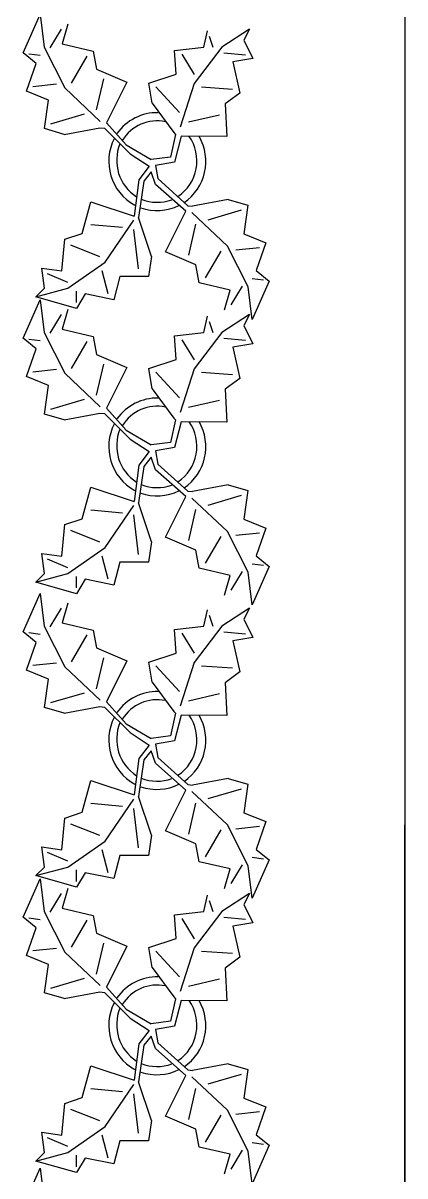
# Model space of a CAD drawing. Header units: inches. Extents: x 8624 to 20537, y 780 to 7738.
# Drawn here: x 17250.8 to 17297.6, y 1987.5 to 2128.9 of the extents above; entities that cross this region are included whole.
import ezdxf

# ---------------------------------------------------------------- set-up
doc = ezdxf.new("R2010")
doc.units = ezdxf.units.IN
doc.header["$MEASUREMENT"] = 0

msp = doc.modelspace()

# ---------------------------------------------------------------- linework, layer by layer
msp.add_line((17297.59, 2729.61), (17297.59, 1331.61))
at = {"color": 114, "linetype": 'Continuous'}
for p, q in [((17250.79, 2125.27), (17252.88, 2129.98)), ((17252.88, 2129.98), (17253.39, 2125.98)), ((17254.09, 2125.88), (17255.48, 2128.18)), ((17256.28, 2128.78), (17255.59, 2126.38)), ((17278.53, 2128.17), (17275.16, 2125.96)), ((17278.53, 2128.17), (17277.85, 2126.83)), ((17272.93, 2125.97), (17273.39, 2127.98)), ((17273.61, 2127.31), (17274.04, 2125.97)), ((17277.85, 2126.83), (17278.95, 2124.59)), ((17253.39, 2125.98), (17255.9, 2120.98)), ((17255.59, 2126.38), (17259.39, 2125.49)), ((17259.39, 2125.49), (17259.79, 2123.29)), ((17269.35, 2125.55), (17272.93, 2125.97)), ((17269.55, 2122.65), (17269.35, 2125.55)), ((17275.16, 2125.96), (17271.78, 2121.51)), ((17252.39, 2123.97), (17250.79, 2125.27)), ((17251.2, 2120.57), (17252.39, 2123.97)), ((17251.49, 2125.17), (17252.89, 2124.98)), ((17258.59, 2124.89), (17256.7, 2121.58)), ((17270.24, 2125.1), (17271.78, 2122.63)), ((17275.38, 2125.28), (17278.06, 2125.04)), ((17278.95, 2124.59), (17276.49, 2124.16)), ((17276.49, 2124.16), (17277.36, 2120.35)), ((17259.79, 2123.29), (17263.5, 2121.7)), ((17266.19, 2121.55), (17269.55, 2122.65)), ((17252, 2121.17), (17254.9, 2121.48)), ((17259.8, 2118.29), (17260.7, 2122.09)), ((17263.5, 2121.7), (17261.01, 2116.69)), ((17266.61, 2119.09), (17266.19, 2121.55)), ((17267.08, 2121.1), (17269.96, 2117.95)), ((17271.78, 2121.51), (17270.05, 2116.16)), ((17253.9, 2119.48), (17251.2, 2120.57)), ((17255.9, 2120.98), (17260.24, 2116.87)), ((17276.47, 2120.8), (17272.67, 2121.06)), ((17277.36, 2120.35), (17275.56, 2119.02)), ((17253.41, 2115.98), (17253.9, 2119.48)), ((17266.61, 2119.09), (17269.27, 2115.49)), ((17275.56, 2119.02), (17275.75, 2115)), ((17254.21, 2116.58), (17258.31, 2117.79)), ((17271.07, 2116.82), (17274.88, 2117.69)), ((17255.81, 2115.28), (17253.41, 2115.98)), ((17255.81, 2115.28), (17260.21, 2116.09)), ((17260.21, 2116.09), (17260.78, 2116.03)), ((17260.78, 2116.03), (17263.9, 2112.9)), ((17263.44, 2113.99), (17261.01, 2116.69)), ((17269.27, 2115.49), (17269.49, 2115.27)), ((17269.49, 2115.27), (17268.85, 2112.5)), ((17270.16, 2115.04), (17269.37, 2111.89)), ((17275.75, 2115), (17270.16, 2115.04)), ((17263.44, 2113.99), (17266.5, 2112.19)), ((17263.9, 2112.9), (17266.24, 2111.38)), ((17266.24, 2111.38), (17264.96, 2109.72)), ((17268.85, 2112.5), (17266.5, 2112.19)), ((17269.37, 2111.89), (17267.03, 2111.48)), ((17267.03, 2111.48), (17267.29, 2109.85)), ((17268.85, 2112.5), (17268.85, 2112.5)), ((17266.5, 2110.67), (17265.59, 2109.55)), ((17267.03, 2109.14), (17266.5, 2110.67)), ((17267.29, 2109.85), (17270.97, 2106.53)), ((17264.96, 2109.72), (17264.39, 2105.26)), ((17265.59, 2109.55), (17264.94, 2105.07)), ((17270.74, 2105.86), (17267.03, 2109.14)), ((17258.03, 2103.14), (17259.09, 2107.02)), ((17259.09, 2107.02), (17264.39, 2105.26)), ((17275.94, 2107.28), (17271.54, 2106.47)), ((17275.94, 2107.28), (17278.34, 2106.58)), ((17268.25, 2100.86), (17270.74, 2105.86)), ((17270.97, 2106.53), (17271.54, 2106.47)), ((17275.85, 2101.58), (17271.46, 2105.68)), ((17277.54, 2105.98), (17273.44, 2104.77)), ((17278.34, 2106.58), (17277.85, 2103.08)), ((17262.98, 2103.84), (17259.09, 2104.2)), ((17260.86, 2099.6), (17264.38, 2104.75)), ((17266.52, 2100.31), (17264.94, 2105.07)), ((17271.94, 2104.27), (17271.05, 2100.46)), ((17255.91, 2102.43), (17258.03, 2103.14)), ((17264.31, 2103.61), (17264.89, 2098.77)), ((17277.85, 2103.08), (17280.55, 2101.99)), ((17255.56, 2098.54), (17255.91, 2102.43)), ((17256.62, 2101.72), (17260.15, 2100.31)), ((17278.36, 2096.58), (17275.85, 2101.58)), ((17279.75, 2101.38), (17276.85, 2101.08)), ((17280.55, 2101.99), (17279.36, 2098.58)), ((17266.52, 2100.31), (17266.16, 2097.83)), ((17271.96, 2099.27), (17268.25, 2100.86)), ((17273.16, 2097.67), (17275.05, 2100.97)), ((17253.08, 2098.89), (17255.56, 2098.54)), ((17253.43, 2096.42), (17253.08, 2098.89)), ((17256.26, 2096.42), (17260.86, 2099.6)), ((17261.21, 2095.71), (17260.5, 2098.54)), ((17272.36, 2097.07), (17271.96, 2099.27)), ((17279.36, 2098.58), (17280.96, 2097.29)), ((17256.26, 2097.12), (17253.79, 2098.19)), ((17262.63, 2097.83), (17261.92, 2095)), ((17266.16, 2097.83), (17262.63, 2097.83)), ((17276.16, 2096.18), (17272.36, 2097.07)), ((17280.26, 2097.39), (17278.86, 2097.58)), ((17280.96, 2097.29), (17278.87, 2092.58)), ((17252.37, 2095.36), (17256.26, 2096.42)), ((17252.37, 2095.36), (17253.43, 2096.42)), ((17257.32, 2094.65), (17257.32, 2096.06)), ((17258.38, 2095.71), (17257.32, 2093.94)), ((17261.92, 2095), (17258.38, 2095.71)), ((17275.47, 2093.77), (17276.16, 2096.18)), ((17277.66, 2096.68), (17276.27, 2094.38)), ((17278.87, 2092.58), (17278.36, 2096.58)), ((17250.79, 2090.27), (17252.88, 2094.98)), ((17257.32, 2093.94), (17252.37, 2095.36)), ((17252.88, 2094.98), (17253.39, 2090.98)), ((17254.09, 2090.88), (17255.48, 2093.18)), ((17256.28, 2093.78), (17255.59, 2091.38)), ((17272.93, 2090.97), (17273.39, 2092.98)), ((17278.53, 2093.17), (17275.16, 2090.96)), ((17278.53, 2093.17), (17277.85, 2091.83)), ((17255.59, 2091.38), (17259.39, 2090.49)), ((17273.61, 2092.31), (17274.04, 2090.97)), ((17277.85, 2091.83), (17278.95, 2089.59)), ((17252.39, 2088.97), (17250.79, 2090.27)), ((17251.49, 2090.17), (17252.89, 2089.98)), ((17253.39, 2090.98), (17255.9, 2085.98)), ((17259.39, 2090.49), (17259.79, 2088.29)), ((17269.35, 2090.55), (17272.93, 2090.97)), ((17269.55, 2087.65), (17269.35, 2090.55)), ((17270.24, 2090.1), (17271.78, 2087.63)), ((17275.16, 2090.96), (17271.78, 2086.51)), ((17275.38, 2090.28), (17278.06, 2090.04)), ((17251.2, 2085.57), (17252.39, 2088.97)), ((17258.59, 2089.89), (17256.7, 2086.58)), ((17278.95, 2089.59), (17276.49, 2089.16)), ((17276.49, 2089.16), (17277.36, 2085.35)), ((17259.79, 2088.29), (17263.5, 2086.7)), ((17266.19, 2086.55), (17269.55, 2087.65)), ((17252, 2086.17), (17254.9, 2086.48)), ((17255.9, 2085.98), (17260.24, 2081.87)), ((17259.8, 2083.29), (17260.7, 2087.09)), ((17263.5, 2086.7), (17261.01, 2081.69)), ((17266.61, 2084.09), (17266.19, 2086.55)), ((17267.08, 2086.1), (17269.96, 2082.95)), ((17271.78, 2086.51), (17270.05, 2081.16)), ((17276.47, 2085.8), (17272.67, 2086.06)), ((17253.9, 2084.48), (17251.2, 2085.57)), ((17253.41, 2080.98), (17253.9, 2084.48)), ((17277.36, 2085.35), (17275.56, 2084.02)), ((17266.61, 2084.09), (17269.27, 2080.49)), ((17275.56, 2084.02), (17275.75, 2080)), ((17254.21, 2081.58), (17258.31, 2082.79)), ((17263.44, 2078.99), (17261.01, 2081.69)), ((17271.07, 2081.82), (17274.88, 2082.69)), ((17255.81, 2080.28), (17253.41, 2080.98)), ((17255.81, 2080.28), (17260.21, 2081.09)), ((17260.21, 2081.09), (17260.78, 2081.03)), ((17260.78, 2081.03), (17263.9, 2077.9)), ((17269.49, 2080.27), (17268.85, 2077.5)), ((17269.27, 2080.49), (17269.49, 2080.27)), ((17263.44, 2078.99), (17266.5, 2077.19)), ((17270.16, 2080.04), (17269.37, 2076.89)), ((17275.75, 2080), (17270.16, 2080.04)), ((17263.9, 2077.9), (17266.24, 2076.38)), ((17268.85, 2077.5), (17266.5, 2077.19)), ((17268.85, 2077.5), (17268.85, 2077.5)), ((17266.24, 2076.38), (17264.96, 2074.72)), ((17269.37, 2076.89), (17267.03, 2076.48)), ((17267.03, 2076.48), (17267.29, 2074.85)), ((17264.96, 2074.72), (17264.39, 2070.26)), ((17265.59, 2074.55), (17264.94, 2070.07)), ((17266.5, 2075.67), (17265.59, 2074.55)), ((17267.03, 2074.14), (17266.5, 2075.67)), ((17267.29, 2074.85), (17270.97, 2071.53)), ((17270.74, 2070.86), (17267.03, 2074.14)), ((17258.03, 2068.14), (17259.09, 2072.02)), ((17259.09, 2072.02), (17264.39, 2070.26)), ((17275.94, 2072.28), (17271.54, 2071.47)), ((17275.94, 2072.28), (17278.34, 2071.58)), ((17278.34, 2071.58), (17277.85, 2068.08)), ((17268.25, 2065.86), (17270.74, 2070.86)), ((17270.97, 2071.53), (17271.54, 2071.47)), ((17275.85, 2066.58), (17271.46, 2070.68)), ((17277.54, 2070.98), (17273.44, 2069.77)), ((17262.98, 2068.84), (17259.09, 2069.2)), ((17260.86, 2064.6), (17264.38, 2069.75)), ((17266.52, 2065.31), (17264.94, 2070.07)), ((17271.94, 2069.27), (17271.05, 2065.46)), ((17255.56, 2063.54), (17255.91, 2067.43)), ((17255.91, 2067.43), (17258.03, 2068.14)), ((17264.31, 2068.61), (17264.89, 2063.77)), ((17277.85, 2068.08), (17280.55, 2066.99)), ((17256.62, 2066.72), (17260.15, 2065.31)), ((17273.16, 2062.67), (17275.05, 2065.97)), ((17278.36, 2061.58), (17275.85, 2066.58)), ((17279.75, 2066.38), (17276.85, 2066.08)), ((17280.55, 2066.99), (17279.36, 2063.58)), ((17256.26, 2061.42), (17260.86, 2064.6)), ((17266.52, 2065.31), (17266.16, 2062.83)), ((17271.96, 2064.27), (17268.25, 2065.86)), ((17253.08, 2063.89), (17255.56, 2063.54)), ((17253.43, 2061.42), (17253.08, 2063.89)), ((17256.26, 2062.12), (17253.79, 2063.19)), ((17261.21, 2060.71), (17260.5, 2063.54)), ((17272.36, 2062.07), (17271.96, 2064.27)), ((17279.36, 2063.58), (17280.96, 2062.29)), ((17262.63, 2062.83), (17261.92, 2060)), ((17266.16, 2062.83), (17262.63, 2062.83)), ((17276.16, 2061.18), (17272.36, 2062.07)), ((17277.66, 2061.68), (17276.27, 2059.38)), ((17280.26, 2062.39), (17278.86, 2062.58)), ((17280.96, 2062.29), (17278.87, 2057.58)), ((17252.37, 2060.36), (17256.26, 2061.42)), ((17252.37, 2060.36), (17253.43, 2061.42)), ((17257.32, 2058.94), (17252.37, 2060.36)), ((17257.32, 2059.65), (17257.32, 2061.06)), ((17258.38, 2060.71), (17257.32, 2058.94)), ((17261.92, 2060), (17258.38, 2060.71)), ((17275.47, 2058.77), (17276.16, 2061.18)), ((17278.87, 2057.58), (17278.36, 2061.58)), ((17250.79, 2054.27), (17252.88, 2058.98)), ((17252.88, 2058.98), (17253.39, 2054.98)), ((17256.28, 2057.78), (17255.59, 2055.38)), ((17254.09, 2054.88), (17255.48, 2057.18)), ((17272.93, 2054.97), (17273.39, 2056.98)), ((17273.61, 2056.31), (17274.04, 2054.97)), ((17278.53, 2057.17), (17275.16, 2054.96)), ((17278.53, 2057.17), (17277.85, 2055.83)), ((17253.39, 2054.98), (17255.9, 2049.98)), ((17255.59, 2055.38), (17259.39, 2054.49)), ((17269.35, 2054.55), (17272.93, 2054.97)), ((17275.16, 2054.96), (17271.78, 2050.51)), ((17277.85, 2055.83), (17278.95, 2053.59)), ((17252.39, 2052.97), (17250.79, 2054.27)), ((17251.49, 2054.17), (17252.89, 2053.98)), ((17258.59, 2053.89), (17256.7, 2050.58)), ((17259.39, 2054.49), (17259.79, 2052.29)), ((17269.55, 2051.65), (17269.35, 2054.55)), ((17270.24, 2054.1), (17271.78, 2051.63)), ((17275.38, 2054.28), (17278.06, 2054.04)), ((17278.95, 2053.59), (17276.49, 2053.16)), ((17251.2, 2049.57), (17252.39, 2052.97)), ((17259.79, 2052.29), (17263.5, 2050.7)), ((17276.49, 2053.16), (17277.36, 2049.35)), ((17252, 2050.17), (17254.9, 2050.48)), ((17259.8, 2047.29), (17260.7, 2051.09)), ((17263.5, 2050.7), (17261.01, 2045.69)), ((17266.19, 2050.55), (17269.55, 2051.65)), ((17266.61, 2048.09), (17266.19, 2050.55)), ((17271.78, 2050.51), (17270.05, 2045.16)), ((17253.9, 2048.48), (17251.2, 2049.57)), ((17255.9, 2049.98), (17260.24, 2045.87)), ((17267.08, 2050.1), (17269.96, 2046.95)), ((17276.47, 2049.8), (17272.67, 2050.06)), ((17277.36, 2049.35), (17275.56, 2048.02)), ((17253.41, 2044.98), (17253.9, 2048.48)), ((17266.61, 2048.09), (17269.27, 2044.49)), ((17275.56, 2048.02), (17275.75, 2044)), ((17254.21, 2045.58), (17258.31, 2046.79)), ((17271.07, 2045.82), (17274.88, 2046.69)), ((17255.81, 2044.28), (17253.41, 2044.98)), ((17255.81, 2044.28), (17260.21, 2045.09)), ((17260.21, 2045.09), (17260.78, 2045.03)), ((17260.78, 2045.03), (17263.9, 2041.9)), ((17263.44, 2042.99), (17261.01, 2045.69)), ((17269.49, 2044.27), (17268.85, 2041.5)), ((17269.27, 2044.49), (17269.49, 2044.27)), ((17270.16, 2044.04), (17269.37, 2040.89)), ((17275.75, 2044), (17270.16, 2044.04)), ((17263.44, 2042.99), (17266.5, 2041.19)), ((17263.9, 2041.9), (17266.24, 2040.38)), ((17268.85, 2041.5), (17266.5, 2041.19)), ((17269.37, 2040.89), (17267.03, 2040.48)), ((17267.03, 2040.48), (17267.29, 2038.85)), ((17268.85, 2041.5), (17268.85, 2041.5)), ((17266.24, 2040.38), (17264.96, 2038.72)), ((17266.5, 2039.67), (17265.59, 2038.55)), ((17267.03, 2038.14), (17266.5, 2039.67)), ((17264.96, 2038.72), (17264.39, 2034.26)), ((17265.59, 2038.55), (17264.94, 2034.07)), ((17270.74, 2034.86), (17267.03, 2038.14)), ((17267.29, 2038.85), (17270.97, 2035.53)), ((17275.94, 2036.28), (17271.54, 2035.47)), ((17275.94, 2036.28), (17278.34, 2035.58)), ((17258.03, 2032.14), (17259.09, 2036.02)), ((17259.09, 2036.02), (17264.39, 2034.26)), ((17268.25, 2029.86), (17270.74, 2034.86)), ((17270.97, 2035.53), (17271.54, 2035.47)), ((17277.54, 2034.98), (17273.44, 2033.77)), ((17278.34, 2035.58), (17277.85, 2032.08)), ((17260.86, 2028.6), (17264.38, 2033.75)), ((17266.52, 2029.31), (17264.94, 2034.07)), ((17275.85, 2030.58), (17271.46, 2034.68)), ((17255.91, 2031.43), (17258.03, 2032.14)), ((17262.98, 2032.84), (17259.09, 2033.2)), ((17264.31, 2032.61), (17264.89, 2027.77)), ((17271.94, 2033.27), (17271.05, 2029.46)), ((17277.85, 2032.08), (17280.55, 2030.99)), ((17255.56, 2027.54), (17255.91, 2031.43)), ((17256.62, 2030.72), (17260.15, 2029.31)), ((17278.36, 2025.58), (17275.85, 2030.58)), ((17280.55, 2030.99), (17279.36, 2027.58)), ((17266.52, 2029.31), (17266.16, 2026.83)), ((17271.96, 2028.27), (17268.25, 2029.86)), ((17273.16, 2026.67), (17275.05, 2029.97)), ((17279.75, 2030.38), (17276.85, 2030.08)), ((17253.08, 2027.89), (17255.56, 2027.54)), ((17253.43, 2025.42), (17253.08, 2027.89)), ((17256.26, 2025.42), (17260.86, 2028.6)), ((17272.36, 2026.07), (17271.96, 2028.27)), ((17256.26, 2026.12), (17253.79, 2027.19)), ((17261.21, 2024.71), (17260.5, 2027.54)), ((17262.63, 2026.83), (17261.92, 2024)), ((17266.16, 2026.83), (17262.63, 2026.83)), ((17280.26, 2026.39), (17278.86, 2026.58)), ((17279.36, 2027.58), (17280.96, 2026.29)), ((17252.37, 2024.36), (17256.26, 2025.42)), ((17252.37, 2024.36), (17253.43, 2025.42)), ((17257.32, 2023.65), (17257.32, 2025.06)), ((17276.16, 2025.18), (17272.36, 2026.07)), ((17275.47, 2022.77), (17276.16, 2025.18)), ((17277.66, 2025.68), (17276.27, 2023.38)), ((17278.87, 2021.58), (17278.36, 2025.58)), ((17280.96, 2026.29), (17278.87, 2021.58)), ((17250.79, 2019.27), (17252.88, 2023.98)), ((17257.32, 2022.94), (17252.37, 2024.36)), ((17252.88, 2023.98), (17253.39, 2019.98)), ((17258.38, 2024.71), (17257.32, 2022.94)), ((17261.92, 2024), (17258.38, 2024.71)), ((17254.09, 2019.88), (17255.48, 2022.18)), ((17256.28, 2022.78), (17255.59, 2020.38)), ((17278.53, 2022.17), (17275.16, 2019.96)), ((17278.53, 2022.17), (17277.85, 2020.83)), ((17272.93, 2019.97), (17273.39, 2021.98)), ((17273.61, 2021.31), (17274.04, 2019.97)), ((17277.85, 2020.83), (17278.95, 2018.59)), ((17252.39, 2017.97), (17250.79, 2019.27)), ((17253.39, 2019.98), (17255.9, 2014.98)), ((17255.59, 2020.38), (17259.39, 2019.49)), ((17259.39, 2019.49), (17259.79, 2017.29)), ((17269.35, 2019.55), (17272.93, 2019.97)), ((17269.55, 2016.65), (17269.35, 2019.55)), ((17275.16, 2019.96), (17271.78, 2015.51)), ((17275.38, 2019.28), (17278.06, 2019.04)), ((17251.2, 2014.57), (17252.39, 2017.97)), ((17251.49, 2019.17), (17252.89, 2018.98)), ((17258.59, 2018.89), (17256.7, 2015.58)), ((17270.24, 2019.1), (17271.78, 2016.63)), ((17278.95, 2018.59), (17276.49, 2018.16)), ((17276.49, 2018.16), (17277.36, 2014.35)), ((17259.79, 2017.29), (17263.5, 2015.7)), ((17266.19, 2015.55), (17269.55, 2016.65)), ((17252, 2015.17), (17254.9, 2015.48)), ((17259.8, 2012.29), (17260.7, 2016.09)), ((17263.5, 2015.7), (17261.01, 2010.69)), ((17266.61, 2013.09), (17266.19, 2015.55)), ((17267.08, 2015.1), (17269.96, 2011.95)), ((17271.78, 2015.51), (17270.05, 2010.16)), ((17276.47, 2014.8), (17272.67, 2015.06)), ((17253.9, 2013.48), (17251.2, 2014.57)), ((17255.9, 2014.98), (17260.24, 2010.87)), ((17277.36, 2014.35), (17275.56, 2013.02)), ((17253.41, 2009.98), (17253.9, 2013.48)), ((17266.61, 2013.09), (17269.27, 2009.49)), ((17275.56, 2013.02), (17275.75, 2009)), ((17254.21, 2010.58), (17258.31, 2011.79)), ((17271.07, 2010.82), (17274.88, 2011.69)), ((17255.81, 2009.28), (17253.41, 2009.98)), ((17255.81, 2009.28), (17260.21, 2010.09)), ((17260.21, 2010.09), (17260.78, 2010.03)), ((17260.78, 2010.03), (17263.9, 2006.9)), ((17263.44, 2007.99), (17261.01, 2010.69)), ((17269.27, 2009.49), (17269.49, 2009.27)), ((17263.44, 2007.99), (17266.5, 2006.19)), ((17269.49, 2009.27), (17268.85, 2006.5)), ((17270.16, 2009.04), (17269.37, 2005.89)), ((17275.75, 2009), (17270.16, 2009.04)), ((17263.9, 2006.9), (17266.24, 2005.38)), ((17266.24, 2005.38), (17264.96, 2003.72)), ((17268.85, 2006.5), (17266.5, 2006.19)), ((17269.37, 2005.89), (17267.03, 2005.48)), ((17267.03, 2005.48), (17267.29, 2003.85)), ((17268.85, 2006.5), (17268.85, 2006.5)), ((17264.96, 2003.72), (17264.39, 1999.26)), ((17266.5, 2004.67), (17265.59, 2003.55)), ((17267.03, 2003.14), (17266.5, 2004.67)), ((17267.29, 2003.85), (17270.97, 2000.53)), ((17265.59, 2003.55), (17264.94, 1999.07)), ((17270.74, 1999.86), (17267.03, 2003.14)), ((17258.03, 1997.14), (17259.09, 2001.02)), ((17259.09, 2001.02), (17264.39, 1999.26)), ((17275.94, 2001.28), (17271.54, 2000.47)), ((17275.94, 2001.28), (17278.34, 2000.58)), ((17268.25, 1994.86), (17270.74, 1999.86)), ((17270.97, 2000.53), (17271.54, 2000.47)), ((17275.85, 1995.58), (17271.46, 1999.68)), ((17277.54, 1999.98), (17273.44, 1998.77)), ((17278.34, 2000.58), (17277.85, 1997.08)), ((17262.98, 1997.84), (17259.09, 1998.2)), ((17260.86, 1993.6), (17264.38, 1998.75)), ((17266.52, 1994.31), (17264.94, 1999.07)), ((17271.94, 1998.27), (17271.05, 1994.46)), ((17255.91, 1996.43), (17258.03, 1997.14)), ((17264.31, 1997.61), (17264.89, 1992.77)), ((17277.85, 1997.08), (17280.55, 1995.99)), ((17255.56, 1992.54), (17255.91, 1996.43)), ((17256.62, 1995.72), (17260.15, 1994.31)), ((17278.36, 1990.58), (17275.85, 1995.58)), ((17279.75, 1995.38), (17276.85, 1995.08)), ((17280.55, 1995.99), (17279.36, 1992.58)), ((17266.52, 1994.31), (17266.16, 1991.83)), ((17271.96, 1993.27), (17268.25, 1994.86)), ((17273.16, 1991.67), (17275.05, 1994.97)), ((17253.08, 1992.89), (17255.56, 1992.54)), ((17253.43, 1990.42), (17253.08, 1992.89)), ((17256.26, 1990.42), (17260.86, 1993.6)), ((17261.21, 1989.71), (17260.5, 1992.54)), ((17272.36, 1991.07), (17271.96, 1993.27)), ((17279.36, 1992.58), (17280.96, 1991.29)), ((17256.26, 1991.12), (17253.79, 1992.19)), ((17262.63, 1991.83), (17261.92, 1989)), ((17266.16, 1991.83), (17262.63, 1991.83)), ((17276.16, 1990.18), (17272.36, 1991.07)), ((17280.26, 1991.39), (17278.86, 1991.58)), ((17280.96, 1991.29), (17278.87, 1986.58)), ((17252.37, 1989.36), (17256.26, 1990.42)), ((17252.37, 1989.36), (17253.43, 1990.42)), ((17257.32, 1988.65), (17257.32, 1990.06)), ((17258.38, 1989.71), (17257.32, 1987.94)), ((17261.92, 1989), (17258.38, 1989.71)), ((17275.47, 1987.77), (17276.16, 1990.18)), ((17277.66, 1990.68), (17276.27, 1988.38)), ((17278.87, 1986.58), (17278.36, 1990.58)), ((17250.79, 1983.77), (17252.88, 1988.48)), ((17257.32, 1987.94), (17252.37, 1989.36)), ((17252.88, 1988.48), (17253.39, 1984.48))]:
    msp.add_line(p, q, dxfattribs=at)
at = {"color": 73}
msp.add_line((17297.59, 1331.61), (17297.59, 2030.61), dxfattribs=at)
at = {"color": 114, "linetype": 'Continuous'}
for centre, radius, start, end in [((17267.22, 2111.94), 6, 88.6147, 145.1169), ((17267.22, 2111.94), 5, 78.1647, 148.6725), ((17267.44, 2111.99), 6.15, 152.5812, 241.2714), ((17267.55, 2112.08), 5.29, 157.3711, 237.472), ((17266.85, 2112.03), 5.25, 303.8219, 34.9414), ((17267.06, 2111.97), 6.13, 304.3757, 30.1028), ((17267.22, 2112.23), 5.28, 248.4094, 290.0301), ((17267.19, 2112.07), 6.13, 251.2017, 296.0918), ((17267.22, 2076.94), 6, 88.6147, 145.1169), ((17267.22, 2076.94), 5, 78.1647, 148.6725), ((17267.44, 2076.99), 6.15, 152.5812, 241.2714), ((17267.55, 2077.08), 5.29, 157.3711, 237.472), ((17266.85, 2077.03), 5.25, 303.8219, 34.9414), ((17267.06, 2076.97), 6.13, 304.3757, 30.1028), ((17267.22, 2077.23), 5.28, 248.4094, 290.0301), ((17267.19, 2077.07), 6.13, 251.2017, 296.0918), ((17267.22, 2040.94), 6, 88.6147, 145.1169), ((17267.22, 2040.94), 5, 78.1647, 148.6725), ((17267.44, 2040.99), 6.15, 152.5812, 241.2714), ((17266.85, 2041.03), 5.25, 303.8219, 34.9414), ((17267.06, 2040.97), 6.13, 304.3757, 30.1028), ((17267.55, 2041.08), 5.29, 157.3711, 237.472), ((17267.22, 2041.23), 5.28, 248.4094, 290.0301), ((17267.19, 2041.07), 6.13, 251.2017, 296.0918), ((17267.22, 2005.94), 6, 88.6147, 145.1169), ((17267.22, 2005.94), 5, 78.1647, 148.6725), ((17267.44, 2005.99), 6.15, 152.5812, 241.2714), ((17267.55, 2006.08), 5.29, 157.3711, 237.472), ((17266.85, 2006.03), 5.25, 303.8219, 34.9414), ((17267.06, 2005.97), 6.13, 304.3757, 30.1028), ((17267.22, 2006.23), 5.28, 248.4094, 290.0301), ((17267.19, 2006.07), 6.13, 251.2017, 296.0918)]:
    msp.add_arc(centre, radius, start, end, dxfattribs=at)

doc.saveas('drawing.dxf')
